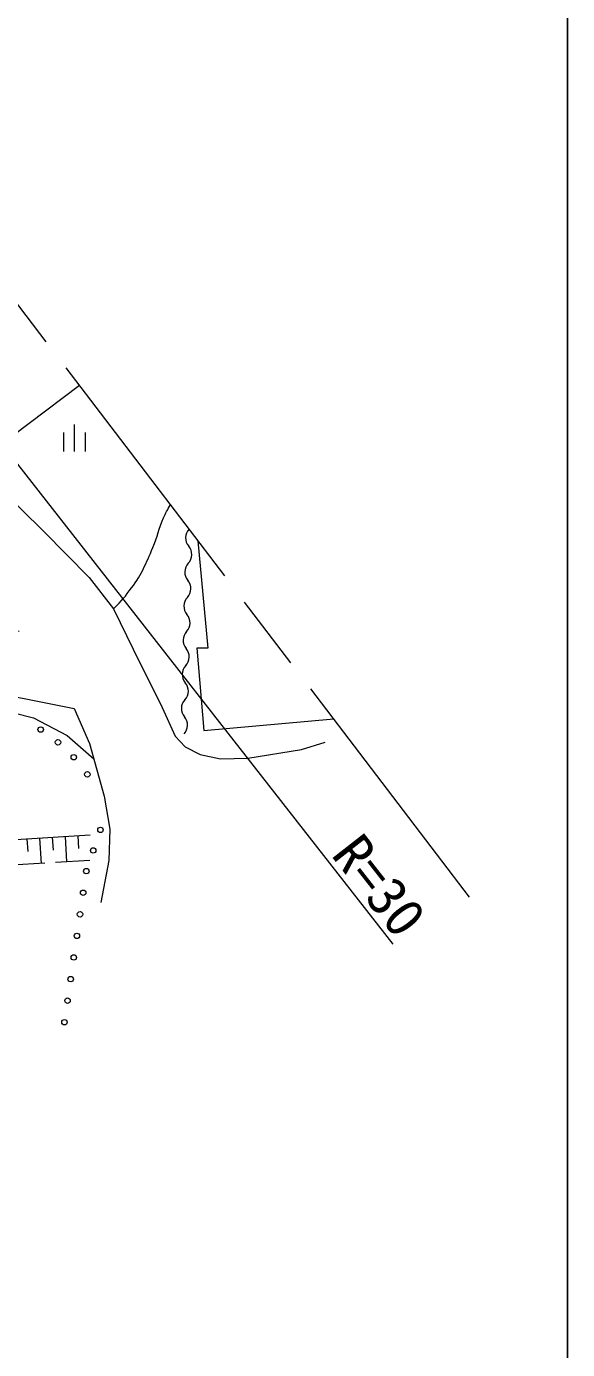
# Model space of a CAD drawing. Units: millimetres at full size, sheet at 1:1000; details may follow other scales. Extents: x 40000 to 680000, y 20000 to 380000.
# Drawn here: x 554212 to 579000, y 259441 to 320102 of the extents above; entities that cross this region are included whole.
import ezdxf
from ezdxf.enums import TextEntityAlignment as Align

# ---------------------------------------------------------------- set-up
doc = ezdxf.new("R2010")
doc.units = ezdxf.units.MM
doc.header["$LTSCALE"] = 1000
doc.linetypes.add('CHAIN', pattern=[18.5, 12, -1.5, 3.5, -1.5])
for name, color, linetype, lineweight in [('M-BGD', 7, 'Continuous', 13), ('M-BMK', 2, 'CHAIN', 13), ('M-STR-HTXT', 7, 'Continuous', 13), ('M-TTL-BAND', 7, 'Continuous', 25)]:
    doc.layers.add(name, color=color, linetype=linetype, lineweight=lineweight)
doc.styles.add('ＭＳ ゴシック', font='')
doc.styles.get('ＭＳ ゴシック').set_extended_font_data('MS Gothic')

msp = doc.modelspace()

# ---------------------------------------------------------------- linework, layer by layer
at = {"layer": 'M-BGD'}
for p, q in [((556416, 300610), (556416, 301860)), ((555916, 300610), (555916, 301485)), ((556916, 300610), (556916, 301485)), ((554233, 282853), (554269, 282273)), ((554813, 282889), (554885, 281725)), ((555395, 282926), (555431, 282344)), ((555977, 282962), (556049, 281794)), ((556560, 282998), (556597, 282414)), ((555046, 281735), (553548, 281646)), ((557109, 281857), (555545, 281764))]:
    msp.add_line(p, q, dxfattribs=at)
for points in [[(553869, 292367), (547595, 293261), (543144, 293295), (547292, 296617), (552014, 300175), (556637, 303652)], [(551838, 300043), (555009, 296944), (557084, 294845), (558197, 293403), (559107, 291556), (560422, 288875), (561030, 287560), (561479, 287079), (562176, 286719), (563098, 286528), (564346, 286547), (566819, 286955), (567898, 287281)], [(562067, 296523), (562518, 291602), (562012, 291591), (562341, 287819), (568289, 288352)], [(536635, 288339), (538684, 289892), (546655, 290769), (556400, 288833), (557097, 287226), (557771, 284814), (558024, 283297), (557991, 281863), (557620, 279941)], [(534665, 284088), (541605, 287570), (546606, 288598), (550532, 288894), (552775, 288847), (554535, 288411), (556078, 287601), (557294, 286520)], [(526433, 275543), (542458, 281238), (547390, 282427), (557129, 283034)]]:
    msp.add_lwpolyline(points, dxfattribs=at)
for centre in [(554862, 287866), (555655, 287283), (556377, 286596), (557000, 285815), (557599, 283266), (557271, 282322), (556953, 281375), (556809, 280385), (556666, 279395), (556523, 278406), (556380, 277416), (556237, 276426), (556093, 275437), (555950, 274447)]:
    msp.add_circle(centre, 125, dxfattribs=at)
for centre, start, end in [((562087, 296653), 136.63414, 220.53577), ((561198, 295892), 316.63414, 40.53577), ((562049, 295088), 136.63414, 220.53577), ((561159, 294327), 316.63414, 40.53577), ((562010, 293524), 136.63414, 220.53577), ((561120, 292763), 316.63414, 40.53577), ((561971, 291959), 136.63414, 220.53577), ((561082, 291198), 316.63414, 40.53577), ((561933, 290395), 136.63414, 220.53577), ((561043, 289634), 316.63414, 40.53577), ((561894, 288830), 136.63414, 220.53577), ((561005, 288069), 316.63414, 40.53577)]:
    msp.add_arc(centre, 585, start, end, dxfattribs=at)
msp.add_open_spline([(558197, 293403), (558604, 293808), (558730, 293961), (559026, 294357), (559516, 295013), (559671, 295463), (560004, 296212), (560234, 296730), (560246, 297068), (560493, 297578), (560608, 297815), (560649, 297903), (560809, 298174)], degree=3, knots=[0, 0, 0, 0, 1, 1, 1, 2, 2, 2, 3, 3, 3, 4, 4, 4, 4], dxfattribs=at)
at = {"layer": 'M-BMK'}
msp.add_line((574506, 280189), (553568, 307682), dxfattribs=at)
at = {"layer": 'M-STR-HTXT'}
msp.add_line((571007, 278023), (549807, 305155), dxfattribs=at)
at = {"layer": 'M-TTL-BAND'}
msp.add_line((579000, 20000), (579000, 370000), dxfattribs=at)

# ---------------------------------------------------------------- texts
at = {"layer": 'M-STR-HTXT', "style": 'ＭＳ ゴシック'}
msp.add_text('R=30', height=1833, rotation=308.003, dxfattribs=at).set_placement((570385, 280718), align=Align.MIDDLE_CENTER)

doc.saveas('drawing.dxf')
